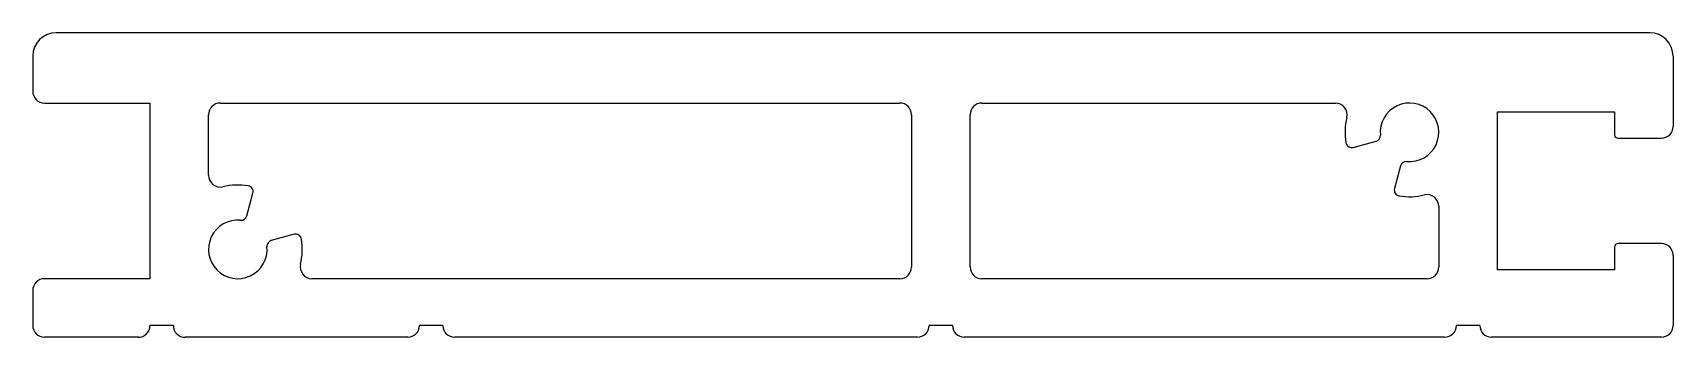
# Model space of a CAD drawing. Extents: x 2345 to 2485, y 1678 to 1704.
import ezdxf

# ---------------------------------------------------------------- set-up
doc = ezdxf.new("R2010")
doc.units = 0
doc.layers.get('0').update_dxf_attribs({"linetype": 'CONTINUOUS'})

msp = doc.modelspace()

# ---------------------------------------------------------------- linework, layer by layer
for p, q in [((2483.31, 1704.28), (2347.31, 1704.28)), ((2345.31, 1702.28), (2345.31, 1699.28)), ((2485.31, 1702.28), (2485.31, 1696.28)), ((2346.31, 1698.28), (2355.31, 1698.28)), ((2355.31, 1698.28), (2355.31, 1683.28)), ((2361.31, 1698.28), (2419.31, 1698.28)), ((2426.31, 1698.28), (2456.49, 1698.28)), ((2360.31, 1692.11), (2360.31, 1697.28)), ((2420.31, 1697.28), (2420.31, 1684.28)), ((2425.31, 1684.28), (2425.31, 1697.28)), ((2470.31, 1684.03), (2470.31, 1697.53)), ((2470.31, 1697.53), (2480.31, 1697.53)), ((2480.31, 1697.53), (2480.31, 1695.58)), ((2458.01, 1694.49), (2459.96, 1695.02)), ((2480.61, 1695.28), (2484.31, 1695.28)), ((2462.05, 1692.92), (2461.53, 1690.98)), ((2363.58, 1688.64), (2364.1, 1690.59)), ((2465.31, 1689.46), (2465.31, 1684.28)), ((2367.62, 1687.07), (2365.67, 1686.55)), ((2480.31, 1685.98), (2480.31, 1684.03)), ((2484.31, 1686.28), (2480.61, 1686.28)), ((2485.31, 1685.28), (2485.31, 1679.28)), ((2355.31, 1683.28), (2346.31, 1683.28)), ((2419.31, 1683.28), (2369.14, 1683.28)), ((2464.31, 1683.28), (2426.31, 1683.28)), ((2480.31, 1684.03), (2470.31, 1684.03)), ((2345.31, 1682.28), (2345.31, 1679.28)), ((2357.31, 1679.28), (2355.31, 1679.28)), ((2380.31, 1679.28), (2378.31, 1679.28)), ((2423.81, 1679.28), (2421.81, 1679.28)), ((2468.81, 1679.28), (2466.81, 1679.28)), ((2354.31, 1678.28), (2346.31, 1678.28)), ((2377.31, 1678.28), (2358.31, 1678.28)), ((2420.81, 1678.28), (2381.31, 1678.28)), ((2465.81, 1678.28), (2424.81, 1678.28)), ((2484.31, 1678.28), (2469.81, 1678.28))]:
    msp.add_line(p, q)
for centre, radius, start, end in [((2347.31, 1702.28), 2, 90.0002, 180), ((2483.31, 1702.28), 2, 0, 89.9998), ((2346.31, 1699.28), 1, 180.0004, 269.9997), ((2361.31, 1697.28), 1, 90.0001, 180), ((2419.31, 1697.28), 1, 360, 90), ((2426.31, 1697.28), 1, 90, 180), ((2456.49, 1697.28), 1, 346.6577, 90), ((2462.81, 1695.78), 2.5, 264.594, 185.4057), ((2462.81, 1695.78), 5.5, 166.6576, 189.2608), ((2459.83, 1695.5), 0.5, 285, 5.4057), ((2480.61, 1695.58), 0.3, 180, 270), ((2484.31, 1696.28), 1, 270.0003, 359.9996), ((2457.88, 1694.98), 0.5, 189.2608, 285), ((2462.53, 1692.79), 0.5, 84.594, 165), ((2361.31, 1692.11), 1, 180, 283.3423), ((2362.81, 1685.78), 5.5, 80.7392, 103.3424), ((2363.62, 1690.72), 0.5, 345, 80.7392), ((2462.01, 1690.85), 0.5, 165, 260.7392), ((2462.81, 1695.78), 5.5, 260.7392, 283.3423), ((2464.31, 1689.46), 1, 0, 103.3423), ((2363.1, 1688.77), 0.5, 264.5941, 345), ((2362.81, 1685.78), 2.5, 84.5941, 5.4061), ((2367.75, 1686.59), 0.5, 9.2609, 105), ((2365.8, 1686.06), 0.5, 105, 185.4061), ((2362.81, 1685.78), 5.5, 346.6574, 9.2609), ((2480.61, 1685.98), 0.3, 90, 180), ((2484.31, 1685.28), 1, 0.0004, 89.9997), ((2369.14, 1684.28), 1, 166.6577, 270), ((2419.31, 1684.28), 1, 270, 0), ((2426.31, 1684.28), 1, 180, 270), ((2464.31, 1684.28), 1, 269.9999, 360), ((2346.31, 1682.28), 1, 90.0003, 179.9996), ((2346.31, 1679.28), 1, 180.0004, 269.9997), ((2354.31, 1679.28), 1, 269.9999, 360), ((2358.31, 1679.28), 1, 179.9997, 270.0002), ((2377.31, 1679.28), 1, 270.0002, 360), ((2381.31, 1679.28), 1, 180, 269.9998), ((2420.81, 1679.28), 1, 270, 360), ((2424.81, 1679.28), 1, 180, 270), ((2465.81, 1679.28), 1, 270.0002, 360), ((2469.81, 1679.28), 1, 180, 269.9998), ((2484.31, 1679.28), 1, 270.0003, 359.9996)]:
    msp.add_arc(centre, radius, start, end)

doc.saveas('drawing.dxf')
